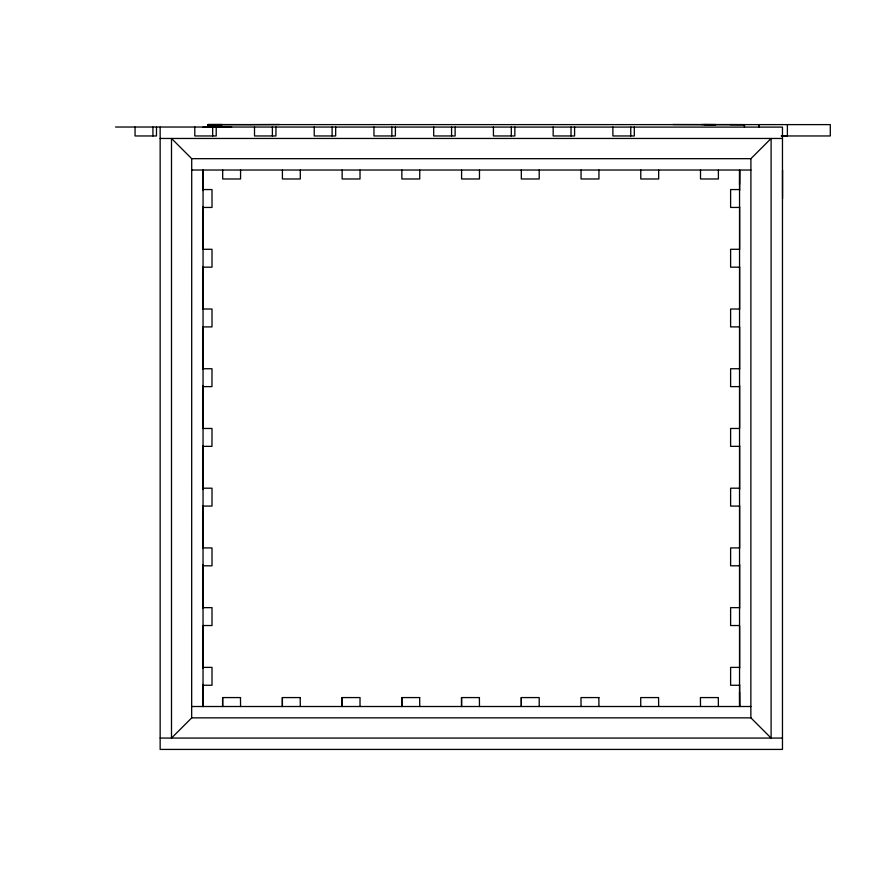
<?xml version="1.0" encoding="UTF-8"?>
<svg xmlns="http://www.w3.org/2000/svg" width="874" height="874" viewBox="0 0 874 874"><rect width="100%" height="100%" fill="white"/><g stroke="black" fill="none" stroke-linecap="round" stroke-linejoin="round"><path stroke-width="1.31" d="M203.161 684.67L203.161 706.509L203.161 684.397M203.161 327.018L203.161 369.331L203.161 326.985M203.161 266.952L203.161 309.265L203.161 266.909M739.633 684.67L739.633 706.509L739.546 692.197M739.633 668.282L739.633 625.97M739.633 608.217L739.633 564.538M739.633 548.162L739.633 505.838M739.633 489.462L739.633 445.773M739.633 428.031L739.633 385.707M739.633 369.331L739.633 327.018M739.633 309.265L739.633 266.952M739.633 249.199L739.633 206.887M739.633 190.499L739.633 170.026L739.546 184.338M191.712 717.86L171.501 738.071L171.501 138.463L191.712 158.675L750.908 158.675L771.108 138.463L771.108 738.071L750.908 717.86L191.668 717.86L191.712 158.675M250.86 124.611L279.472 124.512M203.03 127.112L231.643 127.025M115.521 127.025L782.47 127.112L782.47 749.422L160.15 749.422L160.15 127.112M782.001 135.962L787.387 135.962L787.387 124.611M781.17 135.962L830.3 135.962L830.3 124.611L207.979 124.611L207.936 127.134L207.979 124.611L222.335 124.578L207.979 124.611L207.979 127.134L207.979 124.589L250.947 124.632M160.15 138.463L782.47 138.463M191.712 170.026L750.908 170.026M203.03 189.56L212.011 189.56L212.011 207.444L203.03 207.444M739.546 189.56L730.609 189.56L730.609 207.444L739.546 207.444M203.03 249.287L212.011 249.287L212.011 267.171L203.03 267.171M739.546 249.287L730.609 249.287L730.609 267.171L739.546 267.171M203.03 309.014L212.011 309.014L212.011 326.898L203.03 326.898M739.546 309.014L730.609 309.014L730.609 326.898L739.546 326.898M203.03 368.741L212.011 368.741L211.967 386.625L203.03 386.625M739.546 368.741L730.609 368.741L730.609 386.625L739.546 386.625M203.03 428.468L212.011 428.468L211.967 446.352L203.03 446.352M739.546 428.468L730.609 428.468L730.609 446.352L739.546 446.352M203.03 488.195L212.011 488.195L212.011 506.079L203.03 506.079M739.546 488.195L730.609 488.195L730.609 506.079L739.546 506.079M203.03 547.922L212.011 547.922L212.011 565.806L203.03 565.806M739.546 547.922L730.609 547.922L730.609 565.806L739.546 565.806M203.03 607.649L212.011 607.649L212.011 625.533L203.03 625.533M739.546 607.649L730.609 607.649L730.609 625.533L739.546 625.533M203.03 667.386L212.011 667.386L212.011 685.26L203.03 685.26M739.546 667.386L730.609 667.386L730.609 685.26L739.546 685.26M240.569 697.572L222.597 697.572L222.597 706.509M300.295 697.572L282.324 697.572L282.324 706.509M342.138 697.572L342.138 706.509L342.051 697.572L360.022 697.572L360.022 706.509M419.749 697.572L401.778 697.572L401.778 706.509M479.476 697.572L461.505 697.572L461.505 706.509M521.33 697.572L521.33 706.509L521.232 697.572L539.203 697.572L539.203 706.509M598.941 697.572L580.97 697.572L581.057 706.509M718.395 697.572L700.424 697.572L700.511 706.509M191.668 706.509L750.908 706.509M160.15 738.071L782.47 738.071M704.149 124.578L744.462 124.611L744.462 127.2M672.936 124.523L715.937 124.611L701.549 124.523M744.462 124.687L730.161 124.611M782.558 170.026L782.558 198.638M750.908 158.675L750.864 717.86M739.546 170.026L739.546 706.509M718.395 170.026L718.395 178.973L700.511 178.973L700.511 170.026M718.308 697.572L718.395 706.509M658.668 170.026L658.668 178.973L640.784 178.973L640.784 170.026M658.668 706.509L658.57 697.572L640.697 697.572L640.784 706.509M634.316 127.025L634.316 135.962L612.882 135.962L612.882 127.025M630.766 127.025L630.766 135.962M598.941 170.026L598.941 178.973L581.057 178.973L581.057 170.026M598.843 697.572L598.941 706.509M574.589 127.025L574.589 135.962L553.155 135.962L553.155 127.025M571.028 127.025L571.028 135.962M539.203 170.026L539.203 178.973L521.33 178.973L521.33 170.026M514.852 127.025L514.852 135.962L493.428 135.962L493.428 127.025M511.301 127.025L511.301 135.962M479.476 170.026L479.476 178.973L461.592 178.973L461.592 170.026M479.389 697.572L479.476 706.509M461.592 697.572L461.592 706.509M455.125 127.025L455.125 135.962L433.69 135.962L433.69 127.025M451.574 127.025L451.574 135.962M419.749 170.026L419.749 178.973L401.865 178.973L401.865 170.026M419.662 697.572L419.749 706.509M401.865 697.572L401.865 706.509M395.398 127.025L395.398 135.962L373.963 135.962L373.963 127.025M391.847 127.025L391.847 135.962M360.022 170.026L360.022 178.973L342.138 178.973L342.138 170.026M335.671 127.025L335.671 135.962L314.236 135.962L314.236 127.025M332.12 127.025L332.12 135.962M300.295 170.026L300.295 178.973L282.411 178.973L282.411 170.026M300.208 697.572L300.295 706.509M282.411 697.572L282.411 706.509M275.944 127.025L275.944 135.962L254.509 135.962L254.509 127.025M272.393 127.025L272.393 135.962M240.569 170.026L240.569 178.973L222.684 178.973L222.684 170.026M240.481 697.572L240.569 706.509M222.684 697.572L222.684 706.509M216.217 127.025L216.217 135.962L194.782 135.962L194.782 127.025M212.666 127.025L212.666 135.962M203.063 170.026L203.03 706.509M156.49 127.025L156.49 135.962L135.055 135.962L135.055 127.025M152.939 127.025L152.939 135.962M203.161 625.97L203.161 668.282L203.161 625.97M203.161 564.538L203.161 608.217L203.161 564.538M203.161 505.838L203.161 548.162L203.161 505.838M203.161 445.773L203.161 489.462L203.161 445.773M203.161 385.707L203.161 428.031L203.161 385.696M203.161 206.887L203.161 249.199L203.161 206.832M203.161 170.026L203.161 190.499L203.161 170.026M758.774 124.611L758.774 127.134L758.774 124.611"/></g></svg>
